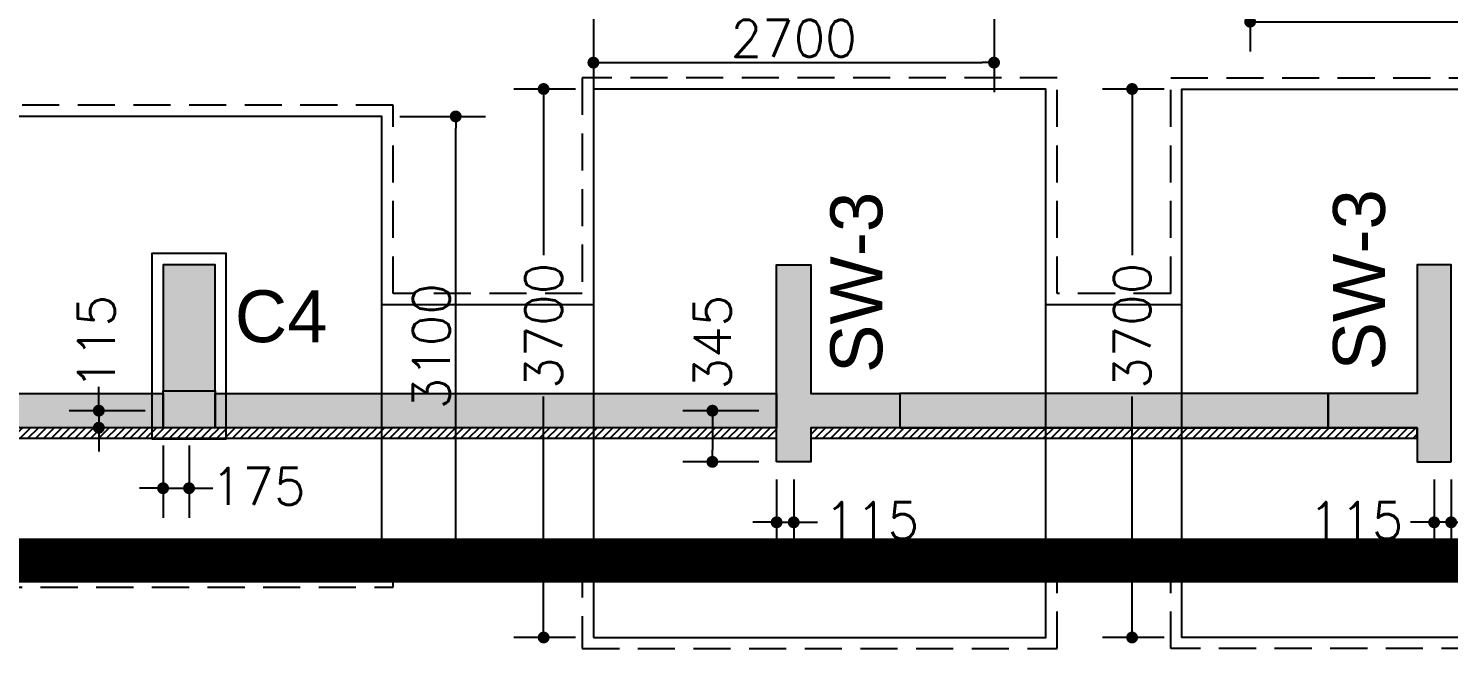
# Model space of a CAD drawing. Extents: x -200722 to 834823, y -494970 to 88783.
# Drawn here: x 475862 to 485433, y 23549 to 27733 of the extents above; entities that cross this region are included whole.
import ezdxf

# ---------------------------------------------------------------- set-up
doc = ezdxf.new("R2010")
doc.units = 0
doc.header["$LTSCALE"] = 100
doc.header["$MEASUREMENT"] = 0
doc.header["$PDMODE"] = 34
doc.linetypes.add('HIDDEN', pattern=[0.375, 0.25, -0.125])
doc.layers.get('0').update_dxf_attribs({"linetype": 'CONTINUOUS'})
doc.layers.get('DEFPOINTS').update_dxf_attribs({"linetype": 'CONTINUOUS'})
for name, color, linetype in [('BEAM', 4, 'CONTINUOUS'), ('COL. SHED. STEEL.', 6, 'CONTINUOUS'), ('COL_H', 235, 'CONTINUOUS'), ('DIM', 3, 'CONTINUOUS'), ('F_EXEC', 3, 'HIDDEN'), ('F_FTG1', 11, 'CONTINUOUS'), ('RCCWALL', 6, 'CONTINUOUS'), ('TEXT', 2, 'CONTINUOUS')]:
    doc.layers.add(name, color=color, linetype=linetype)
doc.layers.add('HATCH', color=252, linetype='CONTINUOUS', lineweight=30)
doc.styles.add('AR', font='arial.ttf')
doc.styles.add('ROMANS', font='romans.shx')
doc.styles.get("Standard").update_dxf_attribs({"font": 'simplex.shx'})
doc.dimstyles.new('STANDARD$0', dxfattribs={"dimtxt": 2.5, "dimasz": 2.5, "dimexe": 2, "dimexo": 0.7, "dimgap": 0.9, "dimtad": 1, "dimdec": 0, "dimdsep": 46, "dimtxsty": 'ROMANS', "dimcen": 0.09, "dimclrd": 4, "dimclre": 4, "dimclrt": 3, "dimadec": 0, "dimazin": 0, "dimtfac": 1, "dimtdec": 0, "dimtmove": 0, "dimatfit": 3, "dimfxl": 1, "dimtolj": 1, "dimtzin": 0, "dimarcsym": 0})

# ---------------------------------------------------------------- blocks, each defined once
blk = doc.blocks.new('DOT')
at = {"color": 0, "linetype": 'ByBlock'}
blk.add_line((-0.5, 0), (-1, 0), dxfattribs=at)
at = {"color": 0, "linetype": 'ByBlock', "const_width": 0.5}
blk.add_lwpolyline([(-0.25, 0, 1), (0.25, 0, 1)], format="xyb", close=True, dxfattribs=at)
blk = doc.blocks.new('*D2403')
at = {"layer": 'BEAM', "color": 0, "lineweight": -2, "transparency": 16777216}
for p, q in [((479669.5, 27879.4), (479669.5, 27302.3)), ((482369.5, 27879.4), (482369.5, 27302.3)), ((479749.5, 27502.3), (482289.5, 27502.3))]:
    blk.add_line(p, q, dxfattribs=at)
at = {"layer": 'DEFPOINTS', "color": 0, "lineweight": -3, "ltscale": 0.4, "transparency": 16777216}
for p in [(479669.5, 27999.4), (482369.5, 27999.4), (482369.5, 27502.3)]:
    blk.add_point(p, dxfattribs=at)
at = {"layer": 'BEAM', "color": 0, "lineweight": -2, "ltscale": 0.4, "transparency": 16777216, "xscale": 80, "yscale": 80, "zscale": 80, "rotation": 180}
blk.add_blockref('DOT', (479669.5, 27502.3), dxfattribs=at)
at = {"layer": 'BEAM', "color": 0, "lineweight": -2, "ltscale": 0.4, "transparency": 16777216, "xscale": 80, "yscale": 80, "zscale": 80}
blk.add_blockref('DOT', (482369.5, 27502.3), dxfattribs=at)
at = {"layer": 'BEAM', "color": 0, "ltscale": 0.4, "transparency": 16777216, "insert": (481019.5, 27666.3), "char_height": 248, "attachment_point": 5}
blk.add_mtext('\\A1;2700', dxfattribs=at)
blk = doc.blocks.new('_DOT')
at = {"color": 0, "linetype": 'ByBlock'}
blk.add_line((-0.5, 0), (-1, 0), dxfattribs=at)
at = {"color": 0, "linetype": 'ByBlock', "const_width": 0.5}
blk.add_lwpolyline([(-0.25, 0, 1), (0.25, 0, 1)], format="xyb", close=True, dxfattribs=at)
blk = doc.blocks.new('*D2414')
at = {"layer": 'BEAM', "color": 0, "lineweight": -2, "transparency": 16777216}
for p, q in [((479549.5, 27324.4), (479134.1, 27324.4)), ((479334.1, 27244.4), (479334.1, 26204)), ((479334.1, 23704.4), (479334.1, 25250.1)), ((479549.5, 23624.4), (479134.1, 23624.4))]:
    blk.add_line(p, q, dxfattribs=at)
at = {"layer": 'DEFPOINTS', "color": 0, "lineweight": -3, "ltscale": 0.4, "transparency": 16777216}
for p in [(479334.1, 27324.4), (479669.5, 27324.4), (479669.5, 23624.4)]:
    blk.add_point(p, dxfattribs=at)
at = {"layer": 'BEAM', "color": 0, "lineweight": -2, "ltscale": 0.4, "transparency": 16777216, "xscale": 80, "yscale": 80, "zscale": 80}
for p, rotation in [((479334.1, 27324.4), 90), ((479334.1, 23624.4), 270)]:
    blk.add_blockref('DOT', p, dxfattribs=dict(at, rotation=rotation))
at = {"layer": 'BEAM', "color": 0, "ltscale": 0.4, "transparency": 16777216, "insert": (479334.1, 25727.1), "char_height": 248, "attachment_point": 5, "rotation": 90}
blk.add_mtext('\\A1;3700', dxfattribs=at)
blk = doc.blocks.new('*D2415')
at = {"layer": 'BEAM', "color": 0, "lineweight": -2, "transparency": 16777216}
for p, q in [((483515.5, 27324.4), (483100.1, 27324.4)), ((483300.1, 27244.4), (483300.1, 26204)), ((483300.1, 23704.4), (483300.1, 25250.1)), ((483515.5, 23624.4), (483100.1, 23624.4))]:
    blk.add_line(p, q, dxfattribs=at)
at = {"layer": 'DEFPOINTS', "color": 0, "lineweight": -3, "ltscale": 0.4, "transparency": 16777216}
for p in [(483300.1, 27324.4), (483635.5, 27324.4), (483635.5, 23624.4)]:
    blk.add_point(p, dxfattribs=at)
at = {"layer": 'BEAM', "color": 0, "lineweight": -2, "ltscale": 0.4, "transparency": 16777216, "xscale": 80, "yscale": 80, "zscale": 80}
for p, rotation in [((483300.1, 27324.4), 90), ((483300.1, 23624.4), 270)]:
    blk.add_blockref('DOT', p, dxfattribs=dict(at, rotation=rotation))
at = {"layer": 'BEAM', "color": 0, "ltscale": 0.4, "transparency": 16777216, "insert": (483300.1, 25727.1), "char_height": 248, "attachment_point": 5, "rotation": 90}
blk.add_mtext('\\A1;3700', dxfattribs=at)
blk = doc.blocks.new('*D2449')
at = {"layer": 'BEAM', "color": 0, "lineweight": -2, "transparency": 16777216}
for p, q in [((478364.5, 27139.4), (478941.7, 27139.4)), ((478741.7, 24119.4), (478741.7, 27059.4)), ((478364.5, 24039.4), (478941.7, 24039.4))]:
    blk.add_line(p, q, dxfattribs=at)
at = {"layer": 'DEFPOINTS', "color": 0, "lineweight": -3, "ltscale": 0.4, "transparency": 16777216}
for p in [(478244.5, 27139.4), (478741.7, 27139.4), (478244.5, 24039.4)]:
    blk.add_point(p, dxfattribs=at)
at = {"layer": 'BEAM', "color": 0, "lineweight": -2, "ltscale": 0.4, "transparency": 16777216, "xscale": 80, "yscale": 80, "zscale": 80}
for p, rotation in [((478741.7, 27139.4), 90), ((478741.7, 24039.4), 270)]:
    blk.add_blockref('DOT', p, dxfattribs=dict(at, rotation=rotation))
at = {"layer": 'BEAM', "color": 0, "ltscale": 0.4, "transparency": 16777216, "insert": (478577.7, 25589.4), "char_height": 248, "attachment_point": 5, "rotation": 90}
blk.add_mtext('\\A1;3100', dxfattribs=at)
blk = doc.blocks.new('*D2450')
at = {"layer": 'BEAM', "color": 0, "lineweight": -2, "transparency": 16777216}
for p, q in [((476336.5, 25234.4), (476336.5, 25314.4)), ((476649.5, 25154.4), (476136.5, 25154.4)), ((476336.5, 25154.4), (476336.5, 25039.4)), ((476649.5, 25039.4), (476136.5, 25039.4)), ((476336.5, 24959.4), (476336.5, 24879.4))]:
    blk.add_line(p, q, dxfattribs=at)
at = {"layer": 'DEFPOINTS', "color": 0, "lineweight": -3, "ltscale": 0.4, "transparency": 16777216}
for p in [(476769.5, 25154.4), (476336.5, 25039.4), (476769.5, 25039.4)]:
    blk.add_point(p, dxfattribs=at)
at = {"layer": 'BEAM', "color": 0, "lineweight": -2, "ltscale": 0.4, "transparency": 16777216, "xscale": 80, "yscale": 80, "zscale": 80}
for p, rotation in [((476336.5, 25154.4), 270), ((476336.5, 25039.4), 90)]:
    blk.add_blockref('DOT', p, dxfattribs=dict(at, rotation=rotation))
at = {"layer": 'BEAM', "color": 0, "ltscale": 0.4, "transparency": 16777216, "insert": (476320, 25616.5), "char_height": 248, "attachment_point": 5, "rotation": 90}
blk.add_mtext('\\A1;115', dxfattribs=at)
blk = doc.blocks.new('*D2451')
at = {"layer": 'BEAM', "color": 0, "lineweight": -2, "transparency": 16777216}
for p, q in [((476769.5, 24919.4), (476769.5, 24431.4)), ((476944.5, 24919.4), (476944.5, 24431.4)), ((476689.5, 24631.4), (476609.5, 24631.4)), ((476769.5, 24631.4), (476944.5, 24631.4)), ((477024.5, 24631.4), (477104.5, 24631.4))]:
    blk.add_line(p, q, dxfattribs=at)
at = {"layer": 'DEFPOINTS', "color": 0, "lineweight": -3, "ltscale": 0.4, "transparency": 16777216}
for p in [(476769.5, 25039.4), (476944.5, 25039.4), (476944.5, 24631.4)]:
    blk.add_point(p, dxfattribs=at)
at = {"layer": 'BEAM', "color": 0, "lineweight": -2, "ltscale": 0.4, "transparency": 16777216, "xscale": 80, "yscale": 80, "zscale": 80}
blk.add_blockref('DOT', (476769.5, 24631.4), dxfattribs=at)
at = {"layer": 'BEAM', "color": 0, "lineweight": -2, "ltscale": 0.4, "transparency": 16777216, "xscale": 80, "yscale": 80, "zscale": 80, "rotation": 180}
blk.add_blockref('DOT', (476944.5, 24631.4), dxfattribs=at)
at = {"layer": 'BEAM', "color": 0, "ltscale": 0.4, "transparency": 16777216, "insert": (477410.7, 24644.3), "char_height": 248, "attachment_point": 5}
blk.add_mtext('\\A1;175', dxfattribs=at)
blk = doc.blocks.new('*D2466')
at = {"layer": 'BEAM', "color": 0, "lineweight": -2, "transparency": 16777216}
for p, q in [((484095.5, 28134.4), (484095.5, 27578.2)), ((486695.5, 28134.4), (486695.5, 27578.2)), ((484175.5, 27778.2), (486615.5, 27778.2))]:
    blk.add_line(p, q, dxfattribs=at)
at = {"layer": 'DEFPOINTS', "color": 0, "lineweight": -3, "ltscale": 0.4, "transparency": 16777216}
for p in [(484095.5, 28254.4), (486695.5, 28254.4), (486695.5, 27778.2)]:
    blk.add_point(p, dxfattribs=at)
at = {"layer": 'BEAM', "color": 0, "lineweight": -2, "ltscale": 0.4, "transparency": 16777216, "xscale": 80, "yscale": 80, "zscale": 80, "rotation": 180}
blk.add_blockref('DOT', (484095.5, 27778.2), dxfattribs=at)
at = {"layer": 'BEAM', "color": 0, "lineweight": -2, "ltscale": 0.4, "transparency": 16777216, "xscale": 80, "yscale": 80, "zscale": 80}
blk.add_blockref('DOT', (486695.5, 27778.2), dxfattribs=at)
at = {"layer": 'BEAM', "color": 0, "ltscale": 0.4, "transparency": 16777216, "insert": (485395.5, 27942.2), "char_height": 248, "attachment_point": 5}
blk.add_mtext('\\A1;2600', dxfattribs=at)
blk = doc.blocks.new('*D2512')
at = {"layer": 'BEAM', "color": 0, "lineweight": -2, "transparency": 16777216}
for p, q in [((480784.5, 25154.4), (480271.5, 25154.4)), ((480471.5, 25074.4), (480471.5, 24889.4)), ((480784.5, 24809.4), (480271.5, 24809.4))]:
    blk.add_line(p, q, dxfattribs=at)
at = {"layer": 'DEFPOINTS', "color": 0, "lineweight": -3, "ltscale": 0.4, "transparency": 16777216}
for p in [(480904.5, 25154.4), (480471.5, 24809.4), (480904.5, 24809.4)]:
    blk.add_point(p, dxfattribs=at)
at = {"layer": 'BEAM', "color": 0, "lineweight": -2, "ltscale": 0.4, "transparency": 16777216, "xscale": 80, "yscale": 80, "zscale": 80}
for p, rotation in [((480471.5, 25154.4), 90), ((480471.5, 24809.4), 270)]:
    blk.add_blockref('DOT', p, dxfattribs=dict(at, rotation=rotation))
at = {"layer": 'BEAM', "color": 0, "ltscale": 0.4, "transparency": 16777216, "insert": (480471.5, 25616.5), "char_height": 248, "attachment_point": 5, "rotation": 90}
blk.add_mtext('\\A1;345', dxfattribs=at)
blk = doc.blocks.new('*D2513')
at = {"layer": 'BEAM', "color": 0, "lineweight": -2, "transparency": 16777216}
for p, q in [((480904.5, 24689.4), (480904.5, 24201.4)), ((481019.5, 24689.4), (481019.5, 24201.4)), ((480824.5, 24401.4), (480744.5, 24401.4)), ((480904.5, 24401.4), (481019.5, 24401.4)), ((481099.5, 24401.4), (481179.5, 24401.4))]:
    blk.add_line(p, q, dxfattribs=at)
at = {"layer": 'DEFPOINTS', "color": 0, "lineweight": -3, "ltscale": 0.4, "transparency": 16777216}
for p in [(480904.5, 24809.4), (481019.5, 24809.4), (481019.5, 24401.4)]:
    blk.add_point(p, dxfattribs=at)
at = {"layer": 'BEAM', "color": 0, "lineweight": -2, "ltscale": 0.4, "transparency": 16777216, "xscale": 80, "yscale": 80, "zscale": 80}
blk.add_blockref('DOT', (480904.5, 24401.4), dxfattribs=at)
at = {"layer": 'BEAM', "color": 0, "lineweight": -2, "ltscale": 0.4, "transparency": 16777216, "xscale": 80, "yscale": 80, "zscale": 80, "rotation": 180}
blk.add_blockref('DOT', (481019.5, 24401.4), dxfattribs=at)
at = {"layer": 'BEAM', "color": 0, "ltscale": 0.4, "transparency": 16777216, "insert": (481545.7, 24414.3), "char_height": 248, "attachment_point": 5}
blk.add_mtext('\\A1;115', dxfattribs=at)
blk = doc.blocks.new('*D2515')
at = {"layer": 'BEAM', "color": 0, "lineweight": -2, "transparency": 16777216}
for p, q in [((485335.5, 24689.4), (485335.5, 24201.4)), ((485450.5, 24689.4), (485450.5, 24201.4)), ((485255.5, 24401.4), (485175.5, 24401.4)), ((485450.5, 24401.4), (485335.5, 24401.4)), ((485530.5, 24401.4), (485610.5, 24401.4))]:
    blk.add_line(p, q, dxfattribs=at)
at = {"layer": 'DEFPOINTS', "color": 0, "lineweight": -3, "ltscale": 0.4, "transparency": 16777216}
for p in [(485335.5, 24809.4), (485450.5, 24809.4), (485335.5, 24401.4)]:
    blk.add_point(p, dxfattribs=at)
at = {"layer": 'BEAM', "color": 0, "lineweight": -2, "ltscale": 0.4, "transparency": 16777216, "xscale": 80, "yscale": 80, "zscale": 80}
blk.add_blockref('DOT', (485335.5, 24401.4), dxfattribs=at)
at = {"layer": 'BEAM', "color": 0, "lineweight": -2, "ltscale": 0.4, "transparency": 16777216, "xscale": 80, "yscale": 80, "zscale": 80, "rotation": 180}
blk.add_blockref('DOT', (485450.5, 24401.4), dxfattribs=at)
at = {"layer": 'BEAM', "color": 0, "ltscale": 0.4, "transparency": 16777216, "insert": (484809.4, 24414.3), "char_height": 248, "attachment_point": 5}
blk.add_mtext('\\A1;115', dxfattribs=at)

msp = doc.modelspace()

# ---------------------------------------------------------------- hatches: boundary and pattern name
at = {"layer": 'COL_H', "ltscale": 0.4}
for points in [[(476769.5, 25289.4), (477119.5, 25289.4), (477119.5, 26139.4), (476769.5, 26139.4)], [(480904.5, 24809.4), (480904.5, 26139.4), (481134.5, 26139.4), (481134.5, 25269.4), (481734.5, 25269.4), (481734.5, 25039.4), (481134.5, 25039.4), (481134.5, 24809.4)], [(485450.5, 24809.4), (485450.5, 26139.4), (485220.5, 26139.4), (485220.5, 25269.4), (484620.5, 25269.4), (484620.5, 25039.4), (485220.5, 25039.4), (485220.5, 24809.4)], [(476769.5, 25289.4), (476769.5, 25039.4), (477119.5, 25039.4), (477119.5, 25289.4)]]:
    msp.add_hatch(color=256, dxfattribs=at).paths.add_polyline_path(points)
at = {"layer": 'DIM', "ltscale": 0.4}
h = msp.add_hatch(dxfattribs=at)
h.set_pattern_fill('ANSI31', color=256, scale=300, style=0)
h.set_pattern_definition([(45, (191292.92, 0), (-26.5165043, 26.5165043), [])])
h.paths.add_polyline_path([(468266.5, 24969.4), (480904.5, 24969.4), (480904.5, 25039.4), (468266.5, 25039.4)])
h = msp.add_hatch(dxfattribs=at)
h.set_pattern_fill('ANSI31', color=256, scale=300, style=0)
h.set_pattern_definition([(45, (181146.92, 565), (-26.5165043, 26.5165043), [])])
h.paths.add_polyline_path([(485220.5, 25039.4), (481134.5, 25039.4), (481134.5, 24969.4), (485220.5, 24969.4)])
at = {"layer": 'HATCH', "lineweight": -3, "ltscale": 0.4}
for points in [[(473295.5, 25269.4), (476769.5, 25269.4), (476769.5, 25039.4), (473295.5, 25039.4)], [(477119.5, 25269.4), (480904.5, 25269.4), (480904.5, 25039.4), (477119.5, 25039.4)], [(481734.5, 25039.4), (484620.5, 25039.4), (484620.5, 25269.4), (481734.5, 25269.4)]]:
    msp.add_hatch(color=256, dxfattribs=at).paths.add_polyline_path(points)

# ---------------------------------------------------------------- linework, layer by layer
at = {"color": 1, "lineweight": -3, "ltscale": 0.4}
msp.add_line((518279.5, 24144.3, 7296.2), (454820.5, 24143.9, 5270.9), dxfattribs=at)
at = {"color": 5, "lineweight": -3, "ltscale": 0.4, "const_width": 300, "elevation": 7446.6}
msp.add_lwpolyline([(454820.5, 52099.9), (518279.5, 52099.9), (518279.5, 24144.4), (454820.5, 24143.9), (454820.5, 52099.9)], dxfattribs=at)
at = {"layer": 'COL. SHED. STEEL.', "ltscale": 500, "elevation": 7446.6}
for points in [[(476769.5, 25289.4), (477119.5, 25289.4), (477119.5, 26139.4), (476769.5, 26139.4), (476769.5, 25289.4)], [(480904.5, 24809.4), (480904.5, 26139.4), (481134.5, 26139.4), (481134.5, 25269.4), (481734.5, 25269.4), (481734.5, 25039.4), (481134.5, 25039.4), (481134.5, 24809.4), (480904.5, 24809.4)], [(485450.5, 24809.4), (485450.5, 26139.4), (485220.5, 26139.4), (485220.5, 25269.4), (484620.5, 25269.4), (484620.5, 25039.4), (485220.5, 25039.4), (485220.5, 24809.4), (485450.5, 24809.4)]]:
    msp.add_lwpolyline(points, dxfattribs=at)
msp.add_lwpolyline([(476769.5, 25289.4), (477119.5, 25289.4), (477119.5, 25039.4), (476769.5, 25039.4)], close=True, dxfattribs=at)
at = {"layer": 'F_EXEC', "ltscale": 10}
for p, q in [((479594.5, 25944.4, 7446.6), (478319.5, 25944.4, 7446.6)), ((483560.5, 25944.4, 7446.6), (482794.5, 25944.4, 7446.6))]:
    msp.add_line(p, q, dxfattribs=at)
at = {"layer": 'F_EXEC', "ltscale": 10, "elevation": 7446.6}
for points in [[(482794.5, 25944.4), (482794.5, 27399.4), (479594.5, 27399.4), (479594.5, 25944.4)], [(483560.5, 25944.4), (483560.5, 27399.4), (486760.5, 27399.4), (486760.5, 25944.4)], [(478319.5, 25944.4), (478319.5, 27214.4), (475569.5, 27214.4), (475569.5, 25944.4)], [(475569.5, 24144.4), (475569.5, 23964.4), (478319.5, 23964.4), (478319.5, 24144.4)], [(479594.5, 24144.4), (478319.5, 24144.4)], [(479594.5, 24144.4), (479594.5, 23549.4), (482794.5, 23549.4), (482794.5, 24144.4)], [(483560.5, 24144.4), (482794.5, 24144.4)], [(486760.5, 24144.4), (486760.5, 23549.4), (483560.5, 23549.4), (483560.5, 24144.4)]]:
    msp.add_lwpolyline(points, dxfattribs=at)
at = {"layer": 'F_FTG1', "ltscale": 0.4}
for p, q in [((479669.5, 25869.4, 7446.6), (478244.5, 25869.4, 7446.6)), ((483635.5, 25869.4, 7446.6), (482719.5, 25869.4, 7446.6))]:
    msp.add_line(p, q, dxfattribs=at)
at = {"layer": 'F_FTG1', "ltscale": 0.4, "elevation": 7446.6}
for points in [[(479669.5, 23624.4), (482719.5, 23624.4), (482719.5, 27324.4), (479669.5, 27324.4)], [(486685.5, 23624.4), (483635.5, 23624.4), (483635.5, 27324.4), (486685.5, 27324.4)], [(475644.5, 24039.4), (478244.5, 24039.4), (478244.5, 27139.4), (475644.5, 27139.4)], [(476694.5, 24964.4), (477194.5, 24964.4), (477194.5, 26214.4), (476694.5, 26214.4)]]:
    msp.add_lwpolyline(points, close=True, dxfattribs=at)
for points in [[(479669.5, 24219.4), (478244.5, 24219.4)], [(483635.5, 24219.4), (482719.5, 24219.4)]]:
    msp.add_lwpolyline(points, dxfattribs=at)
at = {"layer": 'RCCWALL', "color": 42, "ltscale": 0.4, "elevation": 7446.6}
for points in [[(473295.5, 25269.4), (476769.5, 25269.4), (476769.5, 25039.4), (473295.5, 25039.4)], [(477119.5, 25269.4), (480904.5, 25269.4), (480904.5, 25039.4), (477119.5, 25039.4)], [(481734.5, 25039.4), (484620.5, 25039.4), (484620.5, 25269.4), (481734.5, 25269.4)]]:
    msp.add_lwpolyline(points, close=True, dxfattribs=at)
at = {"layer": 'RCCWALL', "color": 1, "ltscale": 0.4, "elevation": 7446.6}
for points in [[(468266.5, 24969.4), (480904.5, 24969.4), (480904.5, 25039.4), (468266.5, 25039.4)], [(485220.5, 25039.4), (481134.5, 25039.4), (481134.5, 24969.4), (485220.5, 24969.4)]]:
    msp.add_lwpolyline(points, close=True, dxfattribs=at)

# ---------------------------------------------------------------- texts
at = {"layer": 'TEXT', "style": 'AR'}
for p in [(481616.4, 25409), (485004.2, 25426.3)]:
    msp.add_text('SW-3', height=350, rotation=90, dxfattribs=at).set_placement(p)
msp.add_text('C4', height=350, dxfattribs=at).set_placement((477252.8, 25616.6, 3998.7))

# ---------------------------------------------------------------- dimensions: what is measured, and where the dimension line sits
at = {"layer": 'BEAM'}
for base, p1, p2, picture, middle in [((486695.5, 27778.2), (484095.5, 28254.4, 7446.6), (486695.5, 28254.4, 7446.6), '*D2466', (485395.5, 27942.2)), ((482369.5, 27502.3), (479669.5, 27999.4, 7446.6), (482369.5, 27999.4, 7446.6), '*D2403', (481019.5, 27666.3))]:
    dim = msp.add_linear_dim(base=base, p1=p1, p2=p2, dimstyle='STANDARD$0', override={"dimscale": 8, "dimtxt": 31, "dimasz": 10, "dimexe": 25, "dimexo": 15, "dimgap": 5, "dimzin": 3, "dimtxsty": 'Standard', "dimblk": 'DOT', "dimcen": 3, "dimdle": 1, "dimclrd": 0, "dimclre": 0, "dimclrt": 0, "dimtmove": 2, "dimldrblk": 'DOT', "dimtzin": 3}, dxfattribs=at)
    dim.commit()
    dim.dimension.update_dxf_attribs({"geometry": picture, "text_midpoint": middle})
for base, p1, p2, angle, picture, middle in [((479334.1, 27324.4), (479669.5, 23624.4, 7446.6), (479669.5, 27324.4), 90, '*D2414', (479334.1, 25727.1)), ((483300.1, 27324.4, 7446.6), (483635.5, 23624.4, 14893.2), (483635.5, 27324.4, 7446.6), 90, '*D2415', (483300.1, 25727.1, 7446.6)), ((476336.5, 25039.4), (476769.5, 25154.4, 7446.6), (476769.5, 25039.4, 7446.6), 90, '*D2450', (476320, 25616.5)), ((480471.5, 24809.4), (480904.5, 25154.4, 7446.6), (480904.5, 24809.4, 7446.6), 90, '*D2512', (480471.5, 25616.5)), ((485335.5, 24401.4, -7446.6), (485450.5, 24809.4), (485335.5, 24809.4, 7446.6), 180, '*D2515', (484809.4, 24414.3, -7446.6))]:
    dim = msp.add_linear_dim(base=base, p1=p1, p2=p2, angle=angle, dimstyle='STANDARD$0', override={"dimscale": 8, "dimtxt": 31, "dimasz": 10, "dimexe": 25, "dimexo": 15, "dimgap": 5, "dimzin": 3, "dimtxsty": 'Standard', "dimblk": 'DOT', "dimcen": 3, "dimdle": 1, "dimclrd": 0, "dimclre": 0, "dimclrt": 0, "dimtmove": 2, "dimldrblk": 'DOT', "dimtzin": 3}, dxfattribs=at)
    dim.commit()
    dim.dimension.update_dxf_attribs({"geometry": picture, "text_midpoint": middle, "dimtype": 160})
dim = msp.add_linear_dim(base=(478741.7, 27139.4), p1=(478244.5, 24039.4, 7446.6), p2=(478244.5, 27139.4, 7446.6), angle=90, dimstyle='STANDARD$0', override={"dimscale": 8, "dimtxt": 31, "dimasz": 10, "dimexe": 25, "dimexo": 15, "dimgap": 5, "dimzin": 3, "dimtxsty": 'Standard', "dimblk": 'DOT', "dimcen": 3, "dimdle": 1, "dimclrd": 0, "dimclre": 0, "dimclrt": 0, "dimtmove": 2, "dimldrblk": 'DOT', "dimtzin": 3}, dxfattribs=at)
dim.commit()
dim.dimension.update_dxf_attribs({"geometry": '*D2449', "text_midpoint": (478577.7, 25589.4)})
for base, p1, p2, picture, middle in [((476944.5, 24631.4), (476769.5, 25039.4, 7446.6), (476944.5, 25039.4, 7446.6), '*D2451', (477410.7, 24644.3)), ((481019.5, 24401.4, -7446.6), (480904.5, 24809.4), (481019.5, 24809.4, 7446.6), '*D2513', (481545.7, 24414.3, -7446.6))]:
    dim = msp.add_linear_dim(base=base, p1=p1, p2=p2, dimstyle='STANDARD$0', override={"dimscale": 8, "dimtxt": 31, "dimasz": 10, "dimexe": 25, "dimexo": 15, "dimgap": 5, "dimzin": 3, "dimtxsty": 'Standard', "dimblk": 'DOT', "dimcen": 3, "dimdle": 1, "dimclrd": 0, "dimclre": 0, "dimclrt": 0, "dimtmove": 2, "dimldrblk": 'DOT', "dimtzin": 3}, dxfattribs=at)
    dim.commit()
    dim.dimension.update_dxf_attribs({"geometry": picture, "text_midpoint": middle, "dimtype": 160})

doc.saveas('drawing.dxf')
